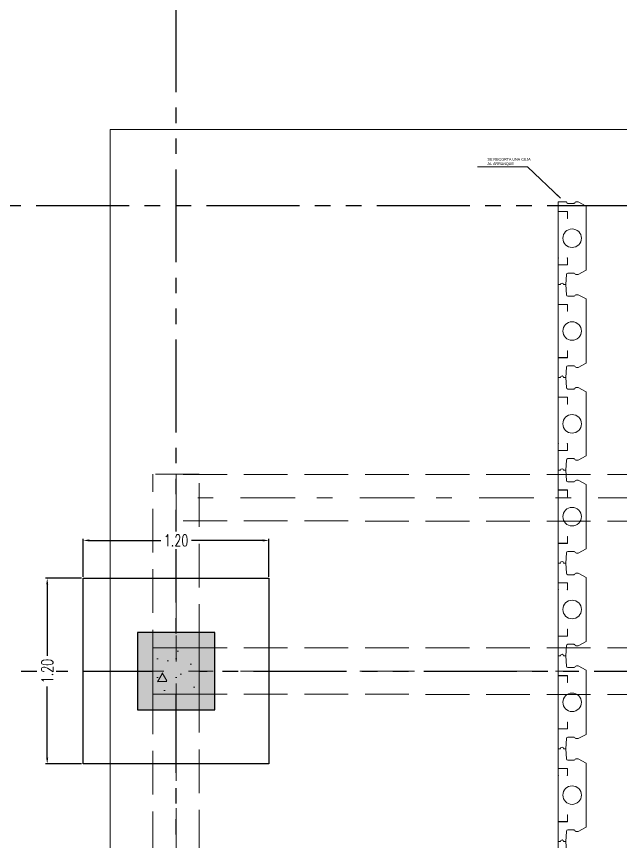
# Model space of a CAD drawing. Header units: millimetres. Extents: x 2248 to 2332, y 0 to 1240.
# Drawn here: x 2252.69 to 2256.59, y 1185.56 to 1190.89 of the extents above; entities that cross this region are included whole.
import ezdxf

# ---------------------------------------------------------------- set-up
doc = ezdxf.new("R2010")
doc.units = ezdxf.units.MM
doc.set_wipeout_variables(frame=1)
for name, pattern in [('Xref_Arq. PB$0$Línea Oculta', [0.391222, 0.282222, -0.109]), ('Xref_Arq. PB$0$Punto & Raya', [0.670278, 0.352778, -0.176389, 0, -0.141111]), ('Xref_Arq. PB$0$Wipeout_Contour', [1, 0, -1]), ('Xref_Cimentación$0$Xr-Muroscontencion$0$HIDDEN', [0.375, 0.25, -0.125]), ('Xref_Ejes$0$ACAD_ISO05W100', [33, 24, -3, 0, -3, 0, -3])]:
    doc.linetypes.add(name, pattern=pattern)
doc.layers.get('Defpoints').update_dxf_attribs({"color": 8})
for name, color, linetype, lineweight in [('00-LETREROS 1', 7, 'Continuous', 0), ('02-MAKROS', 202, 'Continuous', 0), ('02-MAKROS COMP', 212, 'Continuous', 0), ('SECC. NERVADURA', 7, 'Continuous', 20), ('Xref_Arq. PB$0$Estructura - Forjados_Pluma_Nº__1', 7, 'Continuous', 13), ('Xref_Arq. PB$0$Estructura - Vigas y Pilares_Pluma_Nº__20', 1, 'Continuous', 0), ('Xref_Arq. PB$0$Estructura - Vigas y Pilares_Pluma_Nº__28', 7, 'Continuous', 18)]:
    doc.layers.add(name, color=color, linetype=linetype, lineweight=lineweight)
for name, color, linetype in [('Xref_Arq. PB$0$Estructura - Forjados', 7, 'Continuous'), ('Xref_Arq. PB$0$Estructura - Vigas y Pilares', 7, 'Continuous'), ('Xref_Cimentación$0$00-ZA', 2, 'Continuous'), ('Xref_Cimentación$0$Cerramiento', 11, 'Continuous'), ('Xref_Cimentación$0$Xref_Pedestales$0$COLUM. PB', 140, 'Continuous'), ('Xref_Ejes$0$00-EJES', 1, 'Xref_Ejes$0$ACAD_ISO05W100')]:
    doc.layers.add(name, color=color, linetype=linetype)
for name, color, linetype, lineweight, true_color in [('Xref_Arq. PB$0$Estructura - Vigas y Pilares_Pluma_Nº__170', 7, 'Continuous', 13, 0x9f9f00), ('Xref_Arq. PB$0$Estructura - Vigas y Pilares_Pluma_Nº__69', 7, 'Continuous', 13, 0x6a6a6a), ('Xref_Arq. PB$0$Estructura - Vigas y Pilares_Pluma_Nº__90', 7, 'Continuous', 13, 0x6a6a6a)]:
    doc.layers.add(name, color=color, linetype=linetype, lineweight=lineweight, true_color=true_color)
doc.styles.add('out', font='arial.ttf')
doc.styles.get("Standard").update_dxf_attribs({"font": 'arial.ttf'})
doc.styles.add('Xref_Cimentación$0$Xr-Muroscontencion$0$Romans', font='romans.shx', dxfattribs={"width": 0.7})
doc.dimstyles.new('DETALLES M', dxfattribs={"dimtxt": 0.027, "dimasz": 0.03, "dimexe": 0.03, "dimexo": 0, "dimgap": 0.038, "dimtad": 0, "dimtih": 1, "dimtoh": 1, "dimzin": 3, "dimdsep": 46, "dimtxsty": 'Standard', "dimblk": 'ORIGIN', "dimcen": 0.025, "dimclrd": 256, "dimclre": 256, "dimclrt": 3, "dimadec": 0, "dimazin": 0, "dimtfac": 1, "dimtix": 1, "dimtmove": 0, "dimatfit": 3, "dimfxl": 1, "dimtvp": 0.84, "dimfrac": 1, "dimtolj": 1, "dimtzin": 0, "dimlwd": -1, "dimlwe": -1, "dimarcsym": 0})
doc.dimstyles.new('Xref_Cimentación$0$Xr-Muroscontencion$0$D20', dxfattribs={"dimtxt": 0.05, "dimasz": 0.04, "dimexe": 0.01, "dimexo": 0.01, "dimgap": 0.01, "dimtad": 0, "dimdec": 3, "dimzin": 1, "dimdsep": 46, "dimtxsty": 'Xref_Cimentación$0$Xr-Muroscontencion$0$Romans', "dimcen": 2.5, "dimclrd": 1, "dimclre": 8, "dimclrt": 7, "dimadec": 0, "dimazin": 0, "dimtfac": 1, "dimtdec": 3, "dimtmove": 1, "dimatfit": 1, "dimfxl": 1, "dimtfill": 1, "dimarcsym": 0})

# ---------------------------------------------------------------- blocks, each defined once
blk = doc.blocks.new('Xref_Ejes')
at = {"layer": 'Xref_Ejes$0$00-EJES', "ltscale": 0.025}
for p, q in [((0, -8.9568), (0, 12.9873)), ((24.9967, 9.0084), (-5, 9.0084)), ((-4.9997, 6), (24.997, 6))]:
    blk.add_line(p, q, dxfattribs=at)
blk = doc.blocks.new('Xref_Arq. PB$0$Forjado_2', base_point=(-11.0804, 18.5154))
at = {"layer": 'Xref_Arq. PB$0$Estructura - Forjados_Pluma_Nº__1', "linetype": 'Continuous', "flags": 128}
blk.add_lwpolyline([(-11.0804, 18.5154), (10.7361, 18.5154), (10.7514, 7.6041), (-11.0804, 7.6041)], close=True, dxfattribs=at)
blk = doc.blocks.new('Xref_Arq. PB$0$Pilar_1', base_point=(-10.6546, 15.0139))
at = {"color": 254, "linetype": 'Xref_Arq. PB$0$Wipeout_Contour', "lineweight": 0, "ltscale": 73.68612}
blk.add_wipeout([(-10.5046, 15.1639), (-10.8046, 15.1639), (-10.8046, 14.8639), (-10.5046, 14.8639)], dxfattribs=at).dxf.layer = 'Xref_Arq. PB$0$Estructura - Vigas y Pilares'
at = {"layer": 'Xref_Arq. PB$0$Estructura - Vigas y Pilares_Pluma_Nº__170', "linetype": 'Continuous'}
h = blk.add_hatch(dxfattribs=at)
h.set_pattern_fill('HORMIGÓN_ARMADO', color=256, style=0, pattern_type=2)
h.set_pattern_definition([(0, (0, 0), (0, 0.623538), [0.06, -0.3]), (0, (0.18, 0.3118), (0, 0.623538), [0.06, -0.3]), (60, (0, 0), (-0.54, 0.31177), [0.06, -0.3]), (60, (0.36, 0), (-0.54, 0.31177), [0.06, -0.3]), (120, (0.06, 0), (0.54, 0.31177), [0.06, -0.3]), (120, (0.42, 0), (0.54, 0.31177), [0.06, -0.3]), (0, (0, 0.06), (0, 0.12), [0, -0.12, 0, -0.18]), (45, (0.06, 0.06), (-0.0848528, 0.0848528), [0, -0.09, 0, -0.15])])
h.paths.add_polyline_path([(-10.5046, 15.1639), (-10.8046, 15.1639), (-10.8046, 14.8639), (-10.5046, 14.8639)])
at = {"layer": 'Xref_Arq. PB$0$Estructura - Vigas y Pilares_Pluma_Nº__20', "linetype": 'Continuous'}
for p, q in [((-10.6546, 15.0939), (-10.6546, 15.2439)), ((-10.7346, 15.0139), (-10.8846, 15.0139)), ((-10.5746, 15.0139), (-10.4246, 15.0139)), ((-10.6546, 14.9339), (-10.6546, 14.7839))]:
    blk.add_line(p, q, dxfattribs=at)
at = {"layer": 'Xref_Arq. PB$0$Estructura - Vigas y Pilares_Pluma_Nº__28', "linetype": 'Continuous'}
for p, q in [((-10.5046, 15.1639), (-10.8046, 15.1639)), ((-10.8046, 15.1639), (-10.8046, 14.8639)), ((-10.5046, 14.8639), (-10.5046, 15.1639)), ((-10.8046, 14.8639), (-10.5046, 14.8639))]:
    blk.add_line(p, q, dxfattribs=at)
blk = doc.blocks.new('Xref_Arq. PB$0$Viga_4', base_point=(-6.8046, 15.0134))
at = {"layer": 'Xref_Arq. PB$0$Estructura - Vigas y Pilares_Pluma_Nº__69', "linetype": 'Xref_Arq. PB$0$Punto & Raya'}
blk.add_line((-6.8046, 15.0134), (-10.6546, 15.0139), dxfattribs=at)
at = {"layer": 'Xref_Arq. PB$0$Estructura - Vigas y Pilares_Pluma_Nº__90', "linetype": 'Xref_Arq. PB$0$Línea Oculta'}
for p, q in [((-6.8046, 15.1634), (-10.5046, 15.1639)), ((-6.8046, 14.8634), (-10.5046, 14.8639))]:
    blk.add_line(p, q, dxfattribs=at)
blk = doc.blocks.new('Xref_Arq. PB$0$Viga_5', base_point=(-10.6546, 10.695))
at = {"layer": 'Xref_Arq. PB$0$Estructura - Vigas y Pilares_Pluma_Nº__69', "linetype": 'Xref_Arq. PB$0$Punto & Raya'}
blk.add_line((-10.6546, 10.695), (-10.6546, 16.2873), dxfattribs=at)
at = {"layer": 'Xref_Arq. PB$0$Estructura - Vigas y Pilares_Pluma_Nº__90', "linetype": 'Xref_Arq. PB$0$Línea Oculta'}
for p, q in [((-10.5046, 16.2873), (-10.8046, 16.2873)), ((-10.8046, 10.695), (-10.8046, 16.2873)), ((-10.5046, 15.1639), (-10.5046, 16.2873)), ((-10.5046, 13.0515), (-10.5046, 14.8639))]:
    blk.add_line(p, q, dxfattribs=at)
blk = doc.blocks.new('Xref_Arq. PB$0$Viga_15', base_point=(-6.8046, 15.0134))
at = {"layer": 'Xref_Arq. PB$0$Estructura - Vigas y Pilares_Pluma_Nº__69', "linetype": 'Xref_Arq. PB$0$Punto & Raya'}
blk.add_line((-6.8046, 15.0134), (-10.6546, 15.0139), dxfattribs=at)
at = {"layer": 'Xref_Arq. PB$0$Estructura - Vigas y Pilares_Pluma_Nº__90', "linetype": 'Xref_Arq. PB$0$Línea Oculta'}
for p, q in [((-6.8046, 15.1634), (-10.5046, 15.1639)), ((-6.8046, 14.8634), (-10.5046, 14.8639))]:
    blk.add_line(p, q, dxfattribs=at)
blk = doc.blocks.new('Xref_Arq. PB$0$Viga_18', base_point=(-6.8046, 16.134))
at = {"layer": 'Xref_Arq. PB$0$Estructura - Vigas y Pilares_Pluma_Nº__69', "linetype": 'Xref_Arq. PB$0$Punto & Raya'}
blk.add_line((-6.8046, 16.134), (-10.6546, 16.1345), dxfattribs=at)
at = {"layer": 'Xref_Arq. PB$0$Estructura - Vigas y Pilares_Pluma_Nº__90', "linetype": 'Xref_Arq. PB$0$Línea Oculta'}
for p, q in [((-6.8046, 16.284), (-10.6546, 16.2845)), ((-10.6546, 16.2845), (-10.6546, 15.9845)), ((-6.8046, 16.284), (-6.8046, 15.984)), ((-6.8046, 15.984), (-10.6546, 15.9845))]:
    blk.add_line(p, q, dxfattribs=at)
blk = doc.blocks.new('Xref_Arq. PB')
at = {"layer": 'Xref_Arq. PB$0$Estructura - Forjados', "linetype": 'Continuous'}
blk.add_blockref('Xref_Arq. PB$0$Forjado_2', (-0.4258, 9.5015), dxfattribs=at)
at = {"layer": 'Xref_Arq. PB$0$Estructura - Vigas y Pilares', "color": 251, "lineweight": 13, "true_color": 0x6a6a6a}
blk.add_blockref('Xref_Arq. PB$0$Viga_18', (3.85, 7.12), dxfattribs=at)
at = {"layer": 'Xref_Arq. PB$0$Estructura - Vigas y Pilares'}
blk.add_blockref('Xref_Arq. PB$0$Pilar_1', (0, 6), dxfattribs=at)
at = {"layer": 'Xref_Arq. PB$0$Estructura - Vigas y Pilares', "color": 251, "lineweight": 13, "true_color": 0x6a6a6a}
for name, p in [('Xref_Arq. PB$0$Viga_5', (0, 1.6811)), ('Xref_Arq. PB$0$Viga_4', (3.85, 5.9995)), ('Xref_Arq. PB$0$Viga_15', (3.85, 5.9995))]:
    blk.add_blockref(name, p, dxfattribs=at)
blk = doc.blocks.new('*U117')
at = {"ltscale": 0.025, "true_color": 0x636466}
h = blk.add_hatch(color=251, dxfattribs=at)
h.dxf.hatch_style = 1
h.paths.add_polyline_path([(-0.275, -0.075), (0.225, -0.075), (0.225, 0.425), (-0.275, 0.425)])
at = {"color": 251, "linetype": 'ByBlock', "ltscale": 0.025, "true_color": 0x636466}
blk.add_lwpolyline([(-0.275, -0.075), (0.225, -0.075), (0.225, 0.425), (-0.275, 0.425)], close=True, dxfattribs=at)
blk = doc.blocks.new('Xref_Cimentación$0$Xref_Pedestales')
at = {"layer": 'Xref_Cimentación$0$Xref_Pedestales$0$COLUM. PB', "ltscale": 0.025}
blk.add_blockref('*U117', (0.025, 5.825), dxfattribs=at)
blk = doc.blocks.new('*D139')
at = {"layer": 'Defpoints', "color": 0, "transparency": 16777216}
for p in [(-0.6, 6.6), (-0.8323, 5.4), (-0.6, 5.4)]:
    blk.add_point(p, dxfattribs=at)
at = {"layer": 'Xref_Cimentación$0$00-ZA', "color": 8, "linetype": 'Xref_Cimentación$0$Xr-Muroscontencion$0$HIDDEN', "lineweight": -2, "transparency": 16777216}
for p, q in [((-0.61, 6.6), (-0.8423, 6.6)), ((-0.61, 5.4), (-0.8423, 5.4))]:
    blk.add_line(p, q, dxfattribs=at)
at = {"layer": 'Xref_Cimentación$0$00-ZA', "color": 1, "lineweight": -2, "transparency": 16777216}
for p, q in [((-0.8323, 6.56), (-0.8323, 6.0863)), ((-0.8323, 5.44), (-0.8323, 5.9138))]:
    blk.add_line(p, q, dxfattribs=at)
at = {"layer": 'Xref_Cimentación$0$00-ZA', "color": 1, "transparency": 16777216}
for points in [[(-0.8389, 6.56), (-0.8256, 6.56), (-0.8323, 6.6)], [(-0.8389, 5.44), (-0.8256, 5.44), (-0.8323, 5.4)]]:
    blk.add_solid(points, dxfattribs=at)
at = {"layer": 'Xref_Cimentación$0$00-ZA', "color": 7, "transparency": 16777216, "insert": (-0.8323, 6), "char_height": 0.075, "attachment_point": 5, "rotation": 90, "style": 'Xref_Cimentación$0$Xr-Muroscontencion$0$Romans', "bg_fill": 3, "box_fill_scale": 1.25, "bg_fill_color": 256, "bg_fill_true_color": 13158600, "bg_fill_transparency": 0}
blk.add_mtext('1.20', dxfattribs=at)
blk = doc.blocks.new('*D140')
at = {"layer": 'Defpoints', "color": 0, "transparency": 16777216}
for p in [(0.6, 6.8448), (-0.6, 6.6), (0.6, 6.6)]:
    blk.add_point(p, dxfattribs=at)
at = {"layer": 'Xref_Cimentación$0$00-ZA', "color": 8, "linetype": 'Xref_Cimentación$0$Xr-Muroscontencion$0$HIDDEN', "lineweight": -2, "transparency": 16777216}
for p, q in [((-0.6, 6.61), (-0.6, 6.8548)), ((0.6, 6.61), (0.6, 6.8548))]:
    blk.add_line(p, q, dxfattribs=at)
at = {"layer": 'Xref_Cimentación$0$00-ZA', "color": 1, "lineweight": -2, "transparency": 16777216}
for p, q in [((-0.56, 6.8448), (-0.0863, 6.8448)), ((0.56, 6.8448), (0.0862, 6.8448))]:
    blk.add_line(p, q, dxfattribs=at)
at = {"layer": 'Xref_Cimentación$0$00-ZA', "color": 1, "transparency": 16777216}
for points in [[(-0.56, 6.8515), (-0.56, 6.8381), (-0.6, 6.8448)], [(0.56, 6.8515), (0.56, 6.8381), (0.6, 6.8448)]]:
    blk.add_solid(points, dxfattribs=at)
at = {"layer": 'Xref_Cimentación$0$00-ZA', "color": 7, "transparency": 16777216, "insert": (0, 6.8448), "char_height": 0.075, "attachment_point": 5, "style": 'Xref_Cimentación$0$Xr-Muroscontencion$0$Romans', "bg_fill": 3, "box_fill_scale": 1.25, "bg_fill_color": 256, "bg_fill_true_color": 13158600, "bg_fill_transparency": 0}
blk.add_mtext('1.20', dxfattribs=at)
blk = doc.blocks.new('*U458')
at = {"layer": '02-MAKROS'}
for points in [[(0.04, -0.24), (0.09, -0.2125), (0.09, 0.2025), (0.04, 0.23), (0.0278, 0.23, 0.198912), (0.0207, 0.2271), (0.0166, 0.2224, -0.146719), (0.0114, 0.22), (-0.0266, 0.22, -0.39896), (-0.0366, 0.2295), (-0.04, 0.295), (-0.055, 0.295, 1), (-0.075, 0.295), (-0.09, 0.295), (-0.09, -0.305), (-0.075, -0.305, -1), (-0.055, -0.305), (-0.04, -0.305), (-0.0366, -0.2395, -0.39896), (-0.0266, -0.23), (0.0114, -0.23, -0.146719), (0.0166, -0.2324), (0.0207, -0.2371, 0.198912), (0.0278, -0.24)], [(0, -0.065, -1), (0, 0.055, -1)]]:
    blk.add_lwpolyline(points, format="xyb", close=True, dxfattribs=at)
at = {"layer": '02-MAKROS COMP'}
for points in [[(-0.0875, 0.1225), (-0.09, 0.1225), (-0.09, 0.1675), (-0.03, 0.1675), (-0.03, 0.1225), (-0.0325, 0.1225), (-0.0325, 0.1233), (-0.0308, 0.1233), (-0.0308, 0.1667), (-0.0892, 0.1667), (-0.0892, 0.1233), (-0.0875, 0.1233), (-0.0875, 0.1225)], [(-0.0875, -0.1325), (-0.09, -0.1325), (-0.09, -0.1775), (-0.03, -0.1775), (-0.03, -0.1325), (-0.0325, -0.1325), (-0.0325, -0.1333), (-0.0308, -0.1333), (-0.0308, -0.1767), (-0.0892, -0.1767), (-0.0892, -0.1333), (-0.0875, -0.1333), (-0.0875, -0.1325)]]:
    blk.add_lwpolyline(points, dxfattribs=at)
blk = doc.blocks.new('*U459')
at = {"layer": 'SECC. NERVADURA', "color": 0, "linetype": 'ByBlock', "lineweight": -2, "transparency": 16777216}
for p in [(0, 0), (0, -0.6), (0, -1.2), (0, -1.8), (0, -2.4), (0, -3), (0, -3.6)]:
    blk.add_blockref('*U458', p, dxfattribs=at)
blk = doc.blocks.new('_Origin')
at = {"color": 0, "linetype": 'ByBlock', "lineweight": -2}
blk.add_line((0, 0), (-1, 0), dxfattribs=at)
blk.add_circle((0, 0), 0.5, dxfattribs=at)
blk = doc.blocks.new('Xref_Cimentación')
at = {"layer": 'Xref_Cimentación$0$00-ZA'}
blk.add_lwpolyline([(-0.6, 6.6), (0.6, 6.6), (0.6, 5.4), (-0.6, 5.4)], close=True, dxfattribs=at)
at = {"layer": 'Xref_Cimentación$0$Cerramiento'}
blk.add_blockref('Xref_Cimentación$0$Xref_Pedestales', (0, 0), dxfattribs=at)
at = {"layer": 'Xref_Cimentación$0$00-ZA'}
dim = blk.add_linear_dim(base=(-0.8323, 5.4), p1=(-0.6, 6.6), p2=(-0.6, 5.4), angle=90, dimstyle='Xref_Cimentación$0$Xr-Muroscontencion$0$D20', override={"dimtxt": 0.075, "dimdec": 2}, dxfattribs=at)
dim.commit()
dim.dimension.update_dxf_attribs({"geometry": '*D139', "text_midpoint": (-0.8323, 6)})
dim = blk.add_linear_dim(base=(0.6, 6.8448), p1=(-0.6, 6.6), p2=(0.6, 6.6), dimstyle='Xref_Cimentación$0$Xr-Muroscontencion$0$D20', override={"dimtxt": 0.075, "dimdec": 2}, dxfattribs=at)
dim.commit()
dim.dimension.update_dxf_attribs({"geometry": '*D140', "text_midpoint": (0, 6.8448)})

msp = doc.modelspace()

# ---------------------------------------------------------------- block references
msp.add_blockref('Xref_Ejes', (2253.7195, 1180.6611))

# ---------------------------------------------------------------- next in the draw order: block references
msp.add_blockref('Xref_Arq. PB', (2253.7195, 1180.6611))

# ---------------------------------------------------------------- next in the draw order: block references
msp.add_blockref('Xref_Cimentación', (2253.7195, 1180.6611))

# ---------------------------------------------------------------- next in the draw order: linework, layer by layer
at = {"layer": '02-MAKROS'}
for points in [[(2256.2221, 1189.1595), (2256.2371, 1189.1595), (2256.2406, 1189.225, -0.39896), (2256.2505, 1189.2345), (2256.2885, 1189.2345, -0.146719), (2256.2937, 1189.2321), (2256.2979, 1189.2275, 0.198912), (2256.3049, 1189.2245), (2256.3171, 1189.2245), (2256.3671, 1189.252), (2256.3671, 1189.667), (2256.3171, 1189.6945), (2256.3049, 1189.6945, 0.198912), (2256.2979, 1189.6916), (2256.2937, 1189.6869, -0.146719), (2256.2885, 1189.6845), (2256.2505, 1189.6845, -0.39896), (2256.2406, 1189.694), (2256.2405, 1189.6945), (2256.1871, 1189.6945), (2256.1871, 1189.1595), (2256.2021, 1189.1595, -1)], [(2256.2771, 1189.3995, -1), (2256.2771, 1189.5195, -1)]]:
    msp.add_lwpolyline(points, format="xyb", close=True, dxfattribs=at)
at = {"layer": '02-MAKROS COMP'}
for points in [[(2256.1896, 1189.587), (2256.1871, 1189.587), (2256.1871, 1189.632), (2256.2471, 1189.632), (2256.2471, 1189.587), (2256.2446, 1189.587), (2256.2446, 1189.5878), (2256.2464, 1189.5878), (2256.2464, 1189.6313), (2256.1879, 1189.6313), (2256.1879, 1189.5878), (2256.1896, 1189.5878), (2256.1896, 1189.587)], [(2256.1896, 1189.332), (2256.1871, 1189.332), (2256.1871, 1189.287), (2256.2471, 1189.287), (2256.2471, 1189.332), (2256.2446, 1189.332), (2256.2446, 1189.3313), (2256.2464, 1189.3313), (2256.2464, 1189.2878), (2256.1879, 1189.2878), (2256.1879, 1189.3313), (2256.1896, 1189.3313), (2256.1896, 1189.332)]]:
    msp.add_lwpolyline(points, dxfattribs=at)

# ---------------------------------------------------------------- next in the draw order: block references
at = {"layer": 'SECC. NERVADURA', "lineweight": -2}
msp.add_blockref('*U459', (2256.2771, 1188.8645), dxfattribs=at)

# ---------------------------------------------------------------- next in the draw order: texts
at = {"layer": '00-LETREROS 1', "insert": (2255.7307, 1189.9783), "char_height": 0.017, "width": 0.472031, "attachment_point": 1, "style": 'out'}
msp.add_mtext('SE RECORTA UNA CEJA\\PAL ARRANQUE', dxfattribs=at)

# ---------------------------------------------------------------- next in the draw order: leaders
at = {"layer": '00-LETREROS 1'}
msp.add_leader([(2256.2012, 1189.7181), (2255.989, 1189.9219), (2255.6656, 1189.9219)], dimstyle='DETALLES M', override={"dimgap": 0.038, "dimtad": 0}, dxfattribs=at)

doc.saveas('drawing.dxf')
